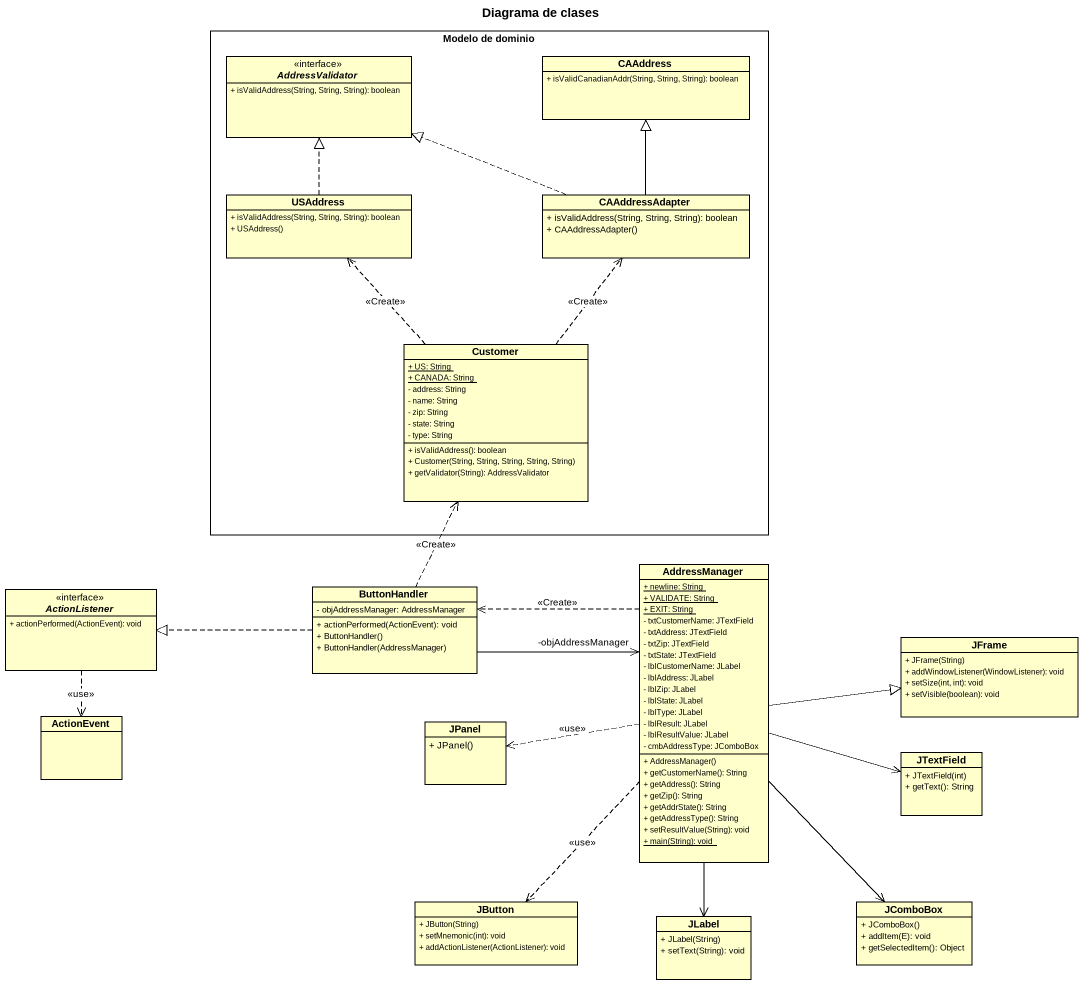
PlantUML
@startuml
title Diagrama de clases
hide circle
hide empty members
skinparam classAttributeIconSize 0
rectangle "Modelo de dominio" as Modelo_de_dominio {
  interface AddressValidator {
    + isValidAddress(String, String, String): boolean
  }
  class CAAddress {
    + isValidCanadianAddr(String, String, String): boolean
  }
  class USAddress {
    + isValidAddress(String, String, String): boolean
    + USAddress()
  }
  class CAAddressAdapter {
    + isValidAddress(String, String, String): boolean
    + CAAddressAdapter()
  }
  class Customer {
    {static} + US: String
    {static} + CANADA: String
    - address: String
    - name: String
    - zip: String
    - state: String
    - type: String
    + isValidAddress(): boolean
    + Customer(String, String, String, String, String)
    + getValidator(String): AddressValidator
  }
}
class AddressManager {
  {static} + newline: String
  {static} + VALIDATE: String
  {static} + EXIT: String
  - txtCustomerName: JTextField
  - txtAddress: JTextField
  - txtZip: JTextField
  - txtState: JTextField
  - lblCustomerName: JLabel
  - lblAddress: JLabel
  - lblZip: JLabel
  - lblState: JLabel
  - lblType: JLabel
  - lblResult: JLabel
  - lblResultValue: JLabel
  - cmbAddressType: JComboBox
  + AddressManager()
  + getCustomerName(): String
  + getAddress(): String
  + getZip(): String
  + getAddrState(): String
  + getAddressType(): String
  + setResultValue(String): void
  {static} + main(String): void
}
interface ActionListener {
  + actionPerformed(ActionEvent): void
}
class ButtonHandler {
  - objAddressManager: AddressManager
  + actionPerformed(ActionEvent): void
  + ButtonHandler()
  + ButtonHandler(AddressManager)
}
class JFrame {
  + JFrame(String)
  + addWindowListener(WindowListener): void
  + setSize(int, int): void
  + setVisible(boolean): void
}
class ActionEvent
class JPanel {
  + JPanel()
}
class JTextField {
  + JTextField(int)
  + getText(): String
}
class JButton {
  + JButton(String)
  + setMnemonic(int): void
  + addActionListener(ActionListener): void
}
class JLabel {
  + JLabel(String)
  + setText(String): void
}
class JComboBox {
  + JComboBox()
  + addItem(E): void
  + getSelectedItem(): Object
}
USAddress .up.|> AddressValidator
CAAddressAdapter .left.|> AddressValidator
CAAddressAdapter -up-|> CAAddress
Customer .up.> USAddress : <<Create>>
Customer .up.> CAAddressAdapter : <<Create>>
AddressManager .left.> ButtonHandler : <<Create>>
AddressManager -right-|> JFrame
AddressManager .left.> JPanel : <<use>>
AddressManager -right-> JTextField
AddressManager ..> JButton : <<use>>
AddressManager --> JLabel
AddressManager --> JComboBox
ActionListener ..> ActionEvent : <<use>>
ButtonHandler .up.> Customer : <<Create>>
ButtonHandler -right-> "-objAddressManager" AddressManager
ButtonHandler .left.|> ActionListener
@enduml
